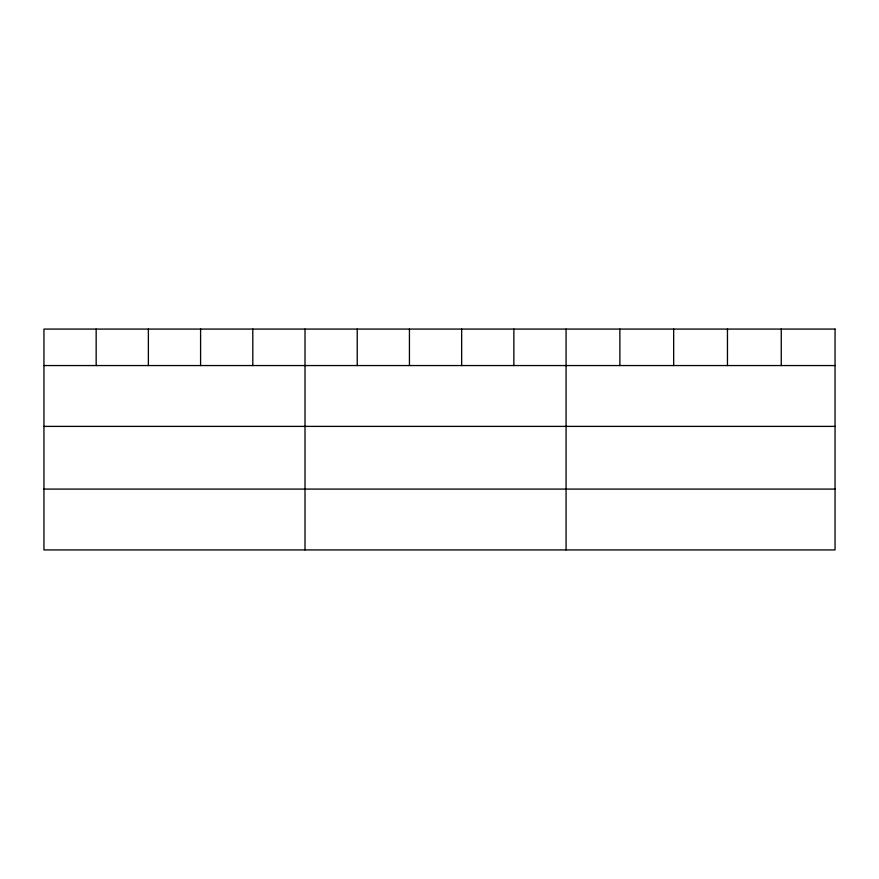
<?xml version="1.0" encoding="UTF-8"?>
<svg xmlns="http://www.w3.org/2000/svg" width="879" height="879" viewBox="0 0 879 879"><rect width="100%" height="100%" fill="white"/><g stroke="black" fill="none" stroke-linecap="round" stroke-linejoin="round"><path stroke-width="1.32" d="M43.95 365.554L835.05 365.554M43.95 426.392L835.05 426.392M43.95 489.087L835.05 489.087M781.255 329.076L781.255 365.554M727.46 329.076L727.46 365.554M673.666 329.076L673.666 365.554M619.871 329.076L619.871 365.554M566.076 329.076L566.076 549.924M513.863 329.076L513.863 365.554M461.651 329.076L461.651 365.554M409.438 329.076L409.438 365.554M357.226 329.076L357.226 365.554M305.013 329.076L305.013 549.924M252.8 329.076L252.8 365.554M200.588 329.076L200.588 365.554M148.375 329.076L148.375 365.554M96.163 329.076L96.163 365.554M835.05 329.076L43.95 329.076L43.95 549.924L835.05 549.924L835.05 329.076"/></g></svg>
